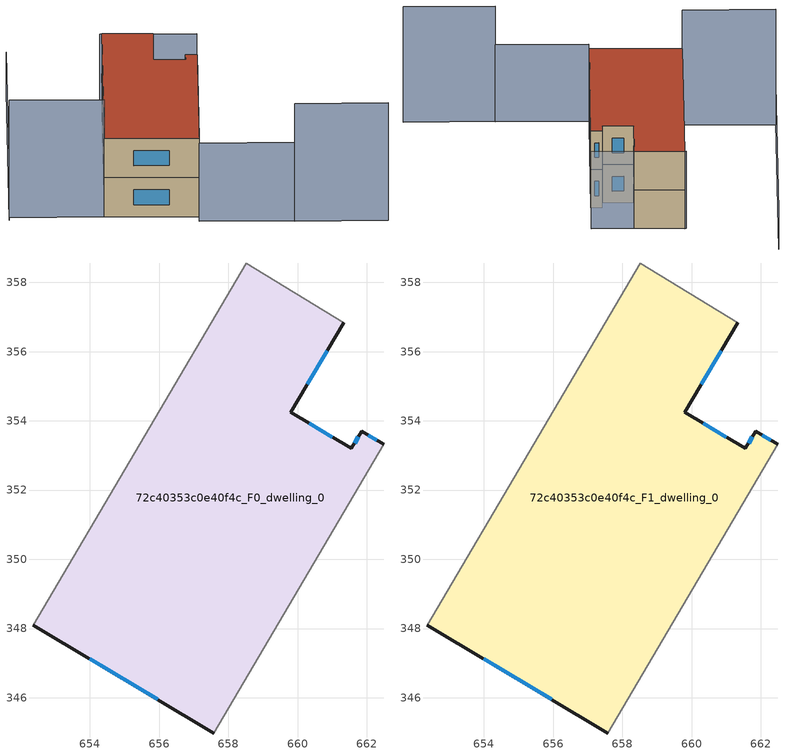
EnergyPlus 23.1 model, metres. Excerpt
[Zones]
72c40353c0e40f4c_F0_dwelling_0
 floor ground (EU_floor_Construction): 661.34,356.83 659.8,354.25 661.56,353.21 661.85,353.7 662.48,353.32 657.58,344.98 652.37,348.09 658.53,358.56 z0
 wall outside (EU_wall_Construction): 662.48,353.32 661.85,353.7 661.56,353.21 659.8,354.25 661.34,356.83 / 652.37,348.09 657.58,344.98 z0:3
 wall adiabatic (EU_wall_Construction): 657.58,344.98 662.48,353.32 / 661.34,356.83 658.53,358.56 652.37,348.09 z0:3
 window (EU_Window_Construction): 661.76,353.55 661.65,353.36 / 662.29,353.44 662.05,353.58 / 653.99,347.12 655.96,345.95 / 660.28,355.06 660.86,356.03 / 661.01,353.53 660.35,353.93 z0.93:2.07
72c40353c0e40f4c_F1_dwelling_0
 floor to 72c40353c0e40f4c_F0_dwelling_0 (EU_floor_Construction): 661.34,356.83 659.8,354.25 661.55,353.21 661.85,353.7 662.48,353.32 657.58,344.98 652.37,348.09 658.52,358.56 z3
 wall outside (EU_wall_Construction): 662.48,353.32 661.85,353.7 661.56,353.21 659.8,354.25 661.34,356.83 / 652.37,348.09 657.58,344.98 z3:6
 wall adiabatic (EU_wall_Construction): 657.58,344.98 662.48,353.32 / 661.34,356.83 658.53,358.56 652.37,348.09 z3:6
 window (EU_Window_Construction): 661.76,353.55 661.65,353.36 / 662.29,353.44 662.05,353.58 / 653.99,347.12 655.96,345.95 / 660.28,355.06 660.86,356.03 / 661.01,353.53 660.35,353.93 z3.93:5.07
 roof outside (EU_roof_Construction): 657.58,344.98 662.48,353.32 661.85,353.7 661.56,353.21 659.8,354.25 661.34,356.83 658.53,358.56 652.37,348.09 z6
shading: 667.68,338.35 662.53,341.38 / 652.37,348.09 647.14,351.17 z0:9; 662.55,341.41 657.3,344.5 / 663.72,355.43 658.4,358.55 z0:6; 654.55,363.78 646.98,350.91 z0:3
[Building]
EU S2 Campaign: North Axis=0; Terrain=City; Solar Distribution=FullExterior
[Site:Location]
Montreal-Trudeau.Intl.AP: Latitude=45.4667; Longitude=-73.75; Time Zone=-5; Elevation=36
[SizingPeriod:WeatherFileDays]
AnnualSizingPeriod: Begin Month=1; Begin Day of Month=1; End Month=12; End Day of Month=31; Day of Week for Start Day=Monday; Use Weather File Daylight Saving Period=No; Use Weather File Rain and Snow Indicators=No
[MATERIAL]
EU_InternalMass_Material: Roughness=MediumRough; Thickness=0.1; Conductivity=1; Density=1800; Specific Heat=900; Thermal Absorptance=0.9; Solar Absorptance=0.7; Visible Absorptance=0.7
[MATERIAL:NOMASS] Roughness=MediumRough; Thermal Absorptance=0.9; Solar Absorptance=0.7; Visible Absorptance=0.7
Name | Thermal Resistance
EU_wall_NoMass; EU_floor_NoMass | 1.51479
EU_roof_NoMass | 2.84114
[WINDOWMATERIAL:SIMPLEGLAZINGSYSTEM]
EU_Window_SimpleGlazing: UFactor=3.53504; Solar Heat Gain Coefficient=0.8; Visible Transmittance=0.8
[CONSTRUCTION]
EU_wall_Construction: EU_wall_NoMass
EU_roof_Construction: EU_roof_NoMass
EU_floor_Construction: EU_floor_NoMass
EU_Window_Construction: EU_Window_SimpleGlazing
EU_InternalMass_Construction: EU_InternalMass_Material
[ZONE] Type=1; Multiplier=1; Ceiling Height=autocalculate; Floor Area=autocalculate; Part of Total Floor Area=Yes
Name | Volume
72c40353c0e40f4c_F0_dwelling_0 | 196.753
72c40353c0e40f4c_F1_dwelling_0 | 196.756
[INTERNALMASS] Construction=EU_InternalMass_Construction; Surface Area=65.585
Name | Zone or ZoneList
72c40353c0e40f4c_F0_dwelling_0_EU_InternalMass | 72c40353c0e40f4c_F0_dwelling_0
72c40353c0e40f4c_F1_dwelling_0_EU_InternalMass | 72c40353c0e40f4c_F1_dwelling_0
[OTHEREQUIPMENT] Fuel Type=Electricity; Design Level Calculation Method=Watts/Area; Power per Zone Floor Area=1; Fraction Latent=0; Fraction Radiant=0; Fraction Lost=0; Carbon Dioxide Generation Rate=0; EndUse Subcategory=EU_Step8_InternalGains
Name | Zone or ZoneList or Space or SpaceList | Schedule
EU_Step8_InternalGain_72c40353c0e40f4c_F0_dwelling_0_f000 | 72c40353c0e40f4c_F0_dwelling_0 | EU_Step8_GainSchedule_72c40353c0e40f4c_F0_dwelling_0_f000
EU_Step8_InternalGain_72c40353c0e40f4c_F1_dwelling_0_f000 | 72c40353c0e40f4c_F1_dwelling_0 | EU_Step8_GainSchedule_72c40353c0e40f4c_F1_dwelling_0_f000
[ZONEVENTILATION:DESIGNFLOWRATE] Schedule=EU_AlwaysOn; Design Flow Rate Calculation Method=AirChanges/Hour; Air Changes per Hour=0.775154; Ventilation Type=Natural; Fan Pressure Rise=0; Fan Total Efficiency=1; Constant Term Coefficient=1; Temperature Term Coefficient=0; Velocity Term Coefficient=0; Velocity Squared Term Coefficient=0; Minimum Indoor Temperature=-100; Maximum Indoor Temperature=100; Delta Temperature=-100; Minimum Outdoor Temperature=-100; Maximum Outdoor Temperature=100; Maximum Wind Speed=40
Name | Zone or ZoneList or Space or SpaceList
EU_ConstantAir_72c40353c0e40f4c_F0_dwelling_0 | 72c40353c0e40f4c_F0_dwelling_0
EU_ConstantAir_72c40353c0e40f4c_F1_dwelling_0 | 72c40353c0e40f4c_F1_dwelling_0
[HVACTEMPLATE:THERMOSTAT] Constant Heating Setpoint=20; Constant Cooling Setpoint=50
EU_HeatOnly_72c40353c0e40f4c_F0_dwelling_0; EU_HeatOnly_72c40353c0e40f4c_F1_dwelling_0
[HVACTEMPLATE:ZONE:IDEALLOADSAIRSYSTEM] System Availability Schedule=EU_AlwaysOn; Maximum Heating Supply Air Temperature=50; Minimum Cooling Supply Air Temperature=13; Maximum Heating Supply Air Humidity Ratio=0.0156; Minimum Cooling Supply Air Humidity Ratio=0.0077; Heating Limit=NoLimit; Cooling Limit=NoLimit; Heating Availability Schedule=EU_AlwaysOn; Cooling Availability Schedule=EU_CoolingOff; Dehumidification Control Type=ConstantSensibleHeatRatio; Cooling Sensible Heat Ratio=0.7; Dehumidification Setpoint=60; Humidification Control Type=None; Humidification Setpoint=30; Outdoor Air Method=None; Outdoor Air Flow Rate per Person=0.00944; Outdoor Air Flow Rate per Zone Floor Area=0; Outdoor Air Flow Rate per Zone=0; Demand Controlled Ventilation Type=None; Outdoor Air Economizer Type=NoEconomizer; Heat Recovery Type=None; Sensible Heat Recovery Effectiveness=0.7; Latent Heat Recovery Effectiveness=0.65
Name | Template Thermostat
72c40353c0e40f4c_F0_dwelling_0 | EU_HeatOnly_72c40353c0e40f4c_F0_dwelling_0
72c40353c0e40f4c_F1_dwelling_0 | EU_HeatOnly_72c40353c0e40f4c_F1_dwelling_0
[SIZING:ZONE] Zone Cooling Design Supply Air Temperature Input Method=SupplyAirTemperature; Zone Cooling Design Supply Air Temperature=13; Zone Heating Design Supply Air Temperature Input Method=SupplyAirTemperature; Zone Heating Design Supply Air Temperature=50; Zone Cooling Design Supply Air Humidity Ratio=0.008; Zone Heating Design Supply Air Humidity Ratio=0.008; Cooling Design Air Flow Method=DesignDay; Cooling Design Air Flow Rate=0; Cooling Minimum Air Flow per Zone Floor Area=0.000762; Cooling Minimum Air Flow=0; Cooling Minimum Air Flow Fraction=0.2; Heating Design Air Flow Method=DesignDay; Heating Design Air Flow Rate=0; Heating Maximum Air Flow per Zone Floor Area=0.002032; Heating Maximum Air Flow=0.141576; Heating Maximum Air Flow Fraction=0.3; Account for Dedicated Outdoor Air System=No; Dedicated Outdoor Air System Control Strategy=NeutralSupplyAir; Dedicated Outdoor Air Low Setpoint Temperature for Design=autosize; Dedicated Outdoor Air High Setpoint Temperature for Design=autosize; Zone Load Sizing Method=Sensible Load Only No Latent Load; Zone Latent Cooling Design Supply Air Humidity Ratio Input Method=HumidityRatioDifference; Zone Cooling Design Supply Air Humidity Ratio Difference=0.005; Zone Latent Heating Design Supply Air Humidity Ratio Input Method=HumidityRatioDifference; Zone Humidification Design Supply Air Humidity Ratio Difference=0.005
72c40353c0e40f4c_F0_dwelling_0; 72c40353c0e40f4c_F1_dwelling_0
[SCHEDULE:CONSTANT]
Name | Hourly Value
EU_AlwaysOn | 1
EU_CoolingOff | 0
[SCHEDULE:FILE] Column Number=1; Rows to Skip at Top=0; Number of Hours of Data=8760; Column Separator=Comma; Interpolate to Timestep=No; Minutes per Item=60; Adjust Schedule for Daylight Savings=Yes
Name | File
EU_Step8_GainSchedule_72c40353c0e40f4c_F0_dwelling_0_f000 | ../../schedules/72c40353c0e40f4c/72c40353c0e40f4c_F0_dwelling_0_f000_gain.csv
EU_Step8_GainSchedule_72c40353c0e40f4c_F1_dwelling_0_f000 | ../../schedules/72c40353c0e40f4c/72c40353c0e40f4c_F1_dwelling_0_f000_gain.csv
